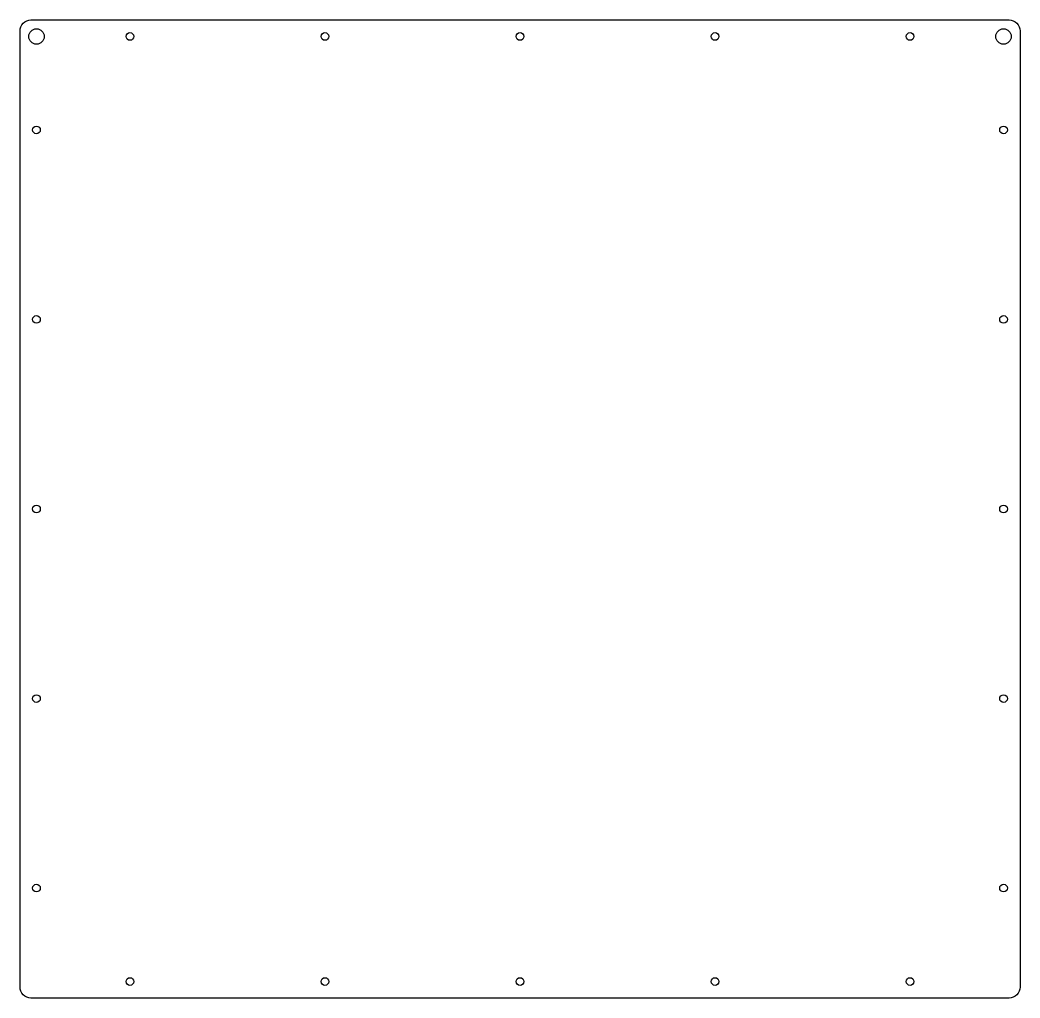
# Model space of a CAD drawing. Header units: millimetres. Extents: x 0 to 455, y 6 to 451.
import ezdxf

# ---------------------------------------------------------------- set-up
doc = ezdxf.new("R2010")
doc.units = ezdxf.units.MM
doc.layers.get('0').update_dxf_attribs({"linetype": 'CONTINUOUS'})

msp = doc.modelspace()

# ---------------------------------------------------------------- linework, layer by layer
msp.add_lwpolyline([(0, 446.35, -0.414214), (5, 451.35), (450, 451.35, -0.414214), (455, 446.35), (455, 11.35, -0.414214), (450, 6.35), (5, 6.35, -0.414214), (0, 11.35)], format="xyb", close=True)
for centre, radius in [((7.5, 443.85), 3.5), ((447.5, 443.85), 3.5), ((50, 443.85), 1.75), ((138.75, 443.85), 1.75), ((227.5, 443.85), 1.75), ((316.25, 443.85), 1.75), ((405, 443.85), 1.75), ((7.5, 401.35), 1.75), ((447.5, 401.35), 1.75), ((7.5, 315.1), 1.75), ((447.5, 315.1), 1.75), ((7.5, 228.85), 1.75), ((447.5, 228.85), 1.75), ((7.5, 142.6), 1.75), ((447.5, 142.6), 1.75), ((7.5, 56.35), 1.75), ((447.5, 56.35), 1.75), ((50, 13.85), 1.75), ((138.75, 13.85), 1.75), ((227.5, 13.85), 1.75), ((316.25, 13.85), 1.75), ((405, 13.85), 1.75)]:
    msp.add_circle(centre, radius)

doc.saveas('drawing.dxf')
